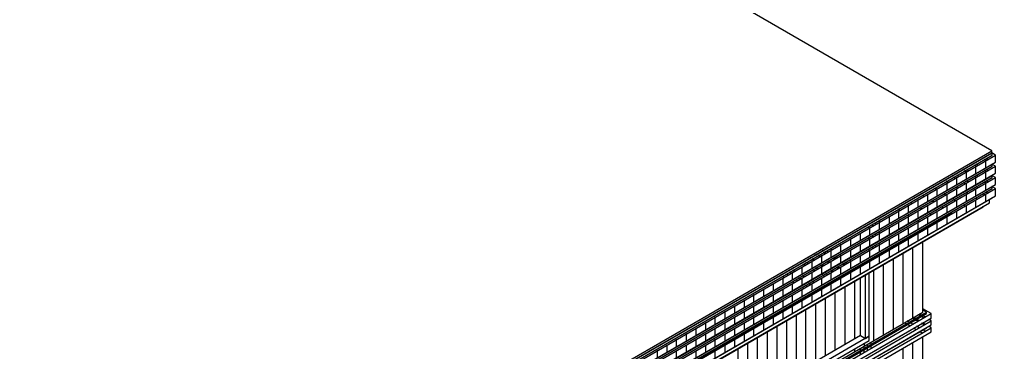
# Model space of a CAD drawing. Header units: inches. Extents: x 0.3 to 16.2, y 0.3 to 11.4.
# Drawn here: x 13.298 to 14.243, y 8.688 to 9.01 of the extents above; entities that cross this region are included whole.
import ezdxf

# ---------------------------------------------------------------- set-up
doc = ezdxf.new("R2010")
doc.units = ezdxf.units.IN
doc.header["$LTSCALE"] = 0.009843
doc.header["$MEASUREMENT"] = 0
doc.layers.add('GEOMETRY', color=7, linetype='Continuous')

msp = doc.modelspace()

# ---------------------------------------------------------------- linework, layer by layer
at = {"layer": 'GEOMETRY'}
for p, q in [((14.23937, 8.88346), (11.55512, 10.43307)), ((13.31772, 8.35118), (14.23937, 8.88346)), ((13.31772, 8.35118), (14.23937, 8.88346)), ((14.23937, 8.8815), (14.23937, 8.88346)), ((13.31772, 8.34921), (14.23937, 8.8815)), ((13.31772, 8.34882), (14.23976, 8.8815)), ((13.31772, 8.34882), (14.23976, 8.8815)), ((13.31772, 8.34685), (14.23976, 8.87913)), ((13.31772, 8.34488), (14.24291, 8.87913)), ((13.31772, 8.34488), (14.24291, 8.87913)), ((13.31772, 8.33819), (14.24291, 8.87244)), ((14.23031, 8.87598), (14.22992, 8.87598)), ((14.22992, 8.87598), (14.22992, 8.87598)), ((14.23189, 8.87677), (14.23189, 8.87717)), ((14.23346, 8.87402), (14.23189, 8.8748)), ((14.23346, 8.87402), (14.23189, 8.8748)), ((14.23346, 8.86693), (14.23346, 8.87402)), ((14.23543, 8.8748), (14.23386, 8.87598)), ((14.23976, 8.8815), (14.23937, 8.8815)), ((14.24291, 8.87913), (14.23937, 8.8815)), ((14.23976, 8.87913), (14.23976, 8.8815)), ((14.24291, 8.87244), (14.24291, 8.87913)), ((13.31772, 8.33819), (14.23976, 8.87047)), ((13.31772, 8.33819), (14.23976, 8.87047)), ((13.31772, 8.33819), (14.23976, 8.87047)), ((13.31772, 8.33622), (14.23976, 8.8685)), ((13.31772, 8.33425), (14.24291, 8.8685)), ((13.31772, 8.33425), (14.24291, 8.8685)), ((14.21142, 8.86496), (14.21102, 8.86496)), ((14.21142, 8.86496), (14.21142, 8.86496)), ((14.21299, 8.86614), (14.21299, 8.86614)), ((14.21496, 8.86299), (14.21299, 8.86417)), ((14.21457, 8.86299), (14.21299, 8.86378)), ((14.21654, 8.86417), (14.21496, 8.86496)), ((14.22087, 8.87047), (14.22047, 8.87047)), ((14.22047, 8.87047), (14.22047, 8.87047)), ((14.22244, 8.87165), (14.22244, 8.87165)), ((14.22402, 8.8685), (14.22244, 8.86929)), ((14.22402, 8.8685), (14.22244, 8.86929)), ((14.22402, 8.86181), (14.22402, 8.8685)), ((14.22598, 8.86969), (14.22441, 8.87047)), ((14.23346, 8.86299), (14.23189, 8.86417)), ((14.23346, 8.86299), (14.23189, 8.86378)), ((14.23543, 8.86417), (14.23386, 8.86496)), ((14.24291, 8.8685), (14.23937, 8.87047)), ((14.23976, 8.87047), (14.23976, 8.87047)), ((14.23976, 8.8685), (14.23976, 8.87047)), ((14.24291, 8.86181), (14.24291, 8.8685)), ((13.31772, 8.32756), (14.24291, 8.86181)), ((13.31772, 8.32717), (14.23976, 8.85945)), ((13.31772, 8.32717), (14.23976, 8.85945)), ((13.31772, 8.32717), (14.23976, 8.85945)), ((13.31772, 8.3252), (14.23976, 8.85748)), ((13.31772, 8.32323), (14.24291, 8.85748)), ((13.31772, 8.32323), (14.24291, 8.85748)), ((14.1937, 8.85472), (14.19331, 8.85472)), ((14.19685, 8.85276), (14.19528, 8.85394)), ((14.20079, 8.85866), (14.20039, 8.85906)), ((14.20394, 8.85669), (14.20236, 8.85787)), ((14.20354, 8.86063), (14.20354, 8.86063)), ((14.20709, 8.85866), (14.20551, 8.85945)), ((14.20551, 8.85079), (14.20551, 8.85787)), ((14.21496, 8.8563), (14.21496, 8.86299)), ((14.21654, 8.85315), (14.21496, 8.85433)), ((14.22402, 8.85748), (14.22244, 8.85866)), ((14.22402, 8.85748), (14.22244, 8.85866)), ((14.22402, 8.85079), (14.22402, 8.85748)), ((14.22598, 8.85866), (14.22441, 8.85945)), ((14.23346, 8.8563), (14.23346, 8.86299)), ((14.23543, 8.85315), (14.23386, 8.85433)), ((14.24291, 8.85748), (14.23937, 8.85945)), ((14.23976, 8.85945), (14.23976, 8.85984)), ((14.23976, 8.85748), (14.23976, 8.85945)), ((14.24291, 8.85079), (14.24291, 8.85748)), ((13.31772, 8.31654), (14.24291, 8.85079)), ((13.31772, 8.31654), (14.23976, 8.84882)), ((13.31772, 8.31654), (14.23976, 8.84882)), ((13.31772, 8.31654), (14.23976, 8.84882)), ((13.31772, 8.31457), (14.23976, 8.84685)), ((13.31772, 8.3126), (14.24291, 8.84685)), ((13.31772, 8.3126), (14.24291, 8.84685)), ((14.18189, 8.84803), (14.18189, 8.84803)), ((14.18543, 8.84606), (14.18346, 8.84685)), ((14.18661, 8.84016), (14.18661, 8.84685)), ((14.19606, 8.84567), (14.19606, 8.85236)), ((14.2063, 8.84724), (14.20472, 8.84843)), ((14.20551, 8.84016), (14.20551, 8.84685)), ((14.21339, 8.85157), (14.21181, 8.85236)), ((14.21496, 8.84528), (14.21496, 8.85236)), ((14.22283, 8.84606), (14.22126, 8.84685)), ((14.22402, 8.84016), (14.22402, 8.84685)), ((14.22598, 8.84764), (14.22441, 8.84882)), ((14.23346, 8.85236), (14.23189, 8.85315)), ((14.23346, 8.85197), (14.23189, 8.85315)), ((14.23346, 8.84528), (14.23346, 8.85236)), ((14.24291, 8.84685), (14.23937, 8.84882)), ((14.23976, 8.84882), (14.23976, 8.84882)), ((14.23976, 8.84685), (14.23976, 8.84882)), ((14.24291, 8.83976), (14.24291, 8.84685)), ((13.31772, 8.30551), (14.24291, 8.83976)), ((13.31772, 8.30551), (14.23976, 8.8378)), ((14.16811, 8.82913), (14.16811, 8.83622)), ((14.17008, 8.84134), (14.17008, 8.84134)), ((14.17362, 8.83937), (14.17205, 8.84016)), ((14.17756, 8.83465), (14.17756, 8.84134)), ((14.18661, 8.82913), (14.18661, 8.83622)), ((14.19449, 8.84055), (14.19291, 8.84173)), ((14.19606, 8.83465), (14.19606, 8.84134)), ((14.20394, 8.83504), (14.20236, 8.83622)), ((14.20551, 8.82913), (14.20551, 8.83583)), ((14.21575, 8.84213), (14.21417, 8.84291)), ((14.21496, 8.83465), (14.21496, 8.84134)), ((14.2252, 8.83661), (14.22362, 8.8374)), ((14.22402, 8.82913), (14.22402, 8.83583)), ((14.23228, 8.84055), (14.23071, 8.84173)), ((14.23346, 8.83465), (14.23346, 8.84134)), ((14.23543, 8.84252), (14.23386, 8.84331)), ((14.23701, 8.83307), (14.23701, 8.83622)), ((14.23976, 8.8378), (14.23976, 8.83819)), ((13.31772, 8.30236), (14.23701, 8.83307)), ((13.31772, 8.30157), (14.2311, 8.82913)), ((14.14646, 8.82756), (14.14646, 8.82756)), ((14.15, 8.82559), (14.14843, 8.82677)), ((14.14921, 8.8185), (14.14921, 8.8252)), ((14.15827, 8.83425), (14.15827, 8.83465)), ((14.15866, 8.82402), (14.15866, 8.83071)), ((14.16181, 8.83228), (14.16024, 8.83346)), ((14.16811, 8.8185), (14.16811, 8.8252)), ((14.17126, 8.82717), (14.16969, 8.82795)), ((14.17756, 8.82402), (14.17756, 8.83071)), ((14.18307, 8.83386), (14.1811, 8.83465)), ((14.18661, 8.8185), (14.18661, 8.8252)), ((14.19213, 8.82835), (14.19055, 8.82913)), ((14.19606, 8.82362), (14.19606, 8.83071)), ((14.20551, 8.8185), (14.20551, 8.8252)), ((14.21339, 8.82992), (14.21181, 8.83071)), ((14.21496, 8.82362), (14.21496, 8.83071)), ((14.2311, 8.82913), (14.2311, 8.82992)), ((13.31772, 8.31378), (14.20039, 8.82362)), ((13.31772, 8.31378), (14.20039, 8.82362)), ((13.31772, 8.31654), (14.18661, 8.81811)), ((13.31772, 8.31654), (14.18661, 8.81811)), ((14.12717, 8.81654), (14.12717, 8.81654)), ((14.13071, 8.8185), (14.13071, 8.8185)), ((14.13071, 8.81457), (14.13071, 8.81654)), ((14.14016, 8.81299), (14.14016, 8.82008)), ((14.15945, 8.82008), (14.15787, 8.82126)), ((14.15866, 8.81299), (14.15866, 8.81969)), ((14.17756, 8.81299), (14.17756, 8.81969)), ((14.18071, 8.82165), (14.17874, 8.82244)), ((14.18661, 8.81811), (14.18661, 8.81811)), ((14.18661, 8.81535), (14.18661, 8.81614)), ((14.19606, 8.81299), (14.19606, 8.81969)), ((14.20039, 8.82362), (14.2, 8.82402)), ((14.20039, 8.82244), (14.20039, 8.82362)), ((14.12047, 8.8126), (14.12047, 8.8126)), ((14.12047, 8.80866), (14.12047, 8.81063)), ((14.12126, 8.80236), (14.12126, 8.80906)), ((14.12402, 8.81457), (14.12402, 8.81496)), ((14.12402, 8.81457), (14.12402, 8.81496)), ((14.12402, 8.81063), (14.12402, 8.8126)), ((14.12402, 8.81063), (14.12402, 8.8126)), ((14.12717, 8.8126), (14.12717, 8.81417)), ((14.13071, 8.80787), (14.13071, 8.81457)), ((14.14016, 8.80236), (14.14016, 8.80906)), ((14.14921, 8.80748), (14.14921, 8.81457)), ((14.15866, 8.80236), (14.15866, 8.80906)), ((14.1689, 8.81496), (14.16732, 8.81575)), ((14.16811, 8.80748), (14.16811, 8.81457)), ((14.17756, 8.80197), (14.17756, 8.80906)), ((14.18661, 8.80748), (14.18661, 8.81417)), ((14.10276, 8.79173), (14.10276, 8.79843)), ((14.1122, 8.79685), (14.1122, 8.80354)), ((14.12047, 8.79764), (14.12047, 8.79961)), ((14.12126, 8.79134), (14.12126, 8.79843)), ((14.12402, 8.8), (14.12402, 8.80157)), ((14.12402, 8.8), (14.12402, 8.80157)), ((14.12717, 8.80157), (14.12717, 8.80354)), ((14.13071, 8.80354), (14.13071, 8.80551)), ((14.13071, 8.79685), (14.13071, 8.80354)), ((14.14016, 8.79134), (14.14016, 8.79803)), ((14.14921, 8.79685), (14.14921, 8.80354)), ((14.15866, 8.79134), (14.15866, 8.79803)), ((14.16811, 8.79685), (14.16811, 8.80354)), ((14.07717, 8.7878), (14.07717, 8.7874)), ((14.07717, 8.7878), (14.07717, 8.7874)), ((14.08071, 8.78976), (14.08071, 8.78976)), ((14.08071, 8.78976), (14.08071, 8.78976)), ((14.08268, 8.78858), (14.08425, 8.7878)), ((14.08268, 8.78858), (14.08425, 8.7878)), ((14.09331, 8.78622), (14.09331, 8.79291)), ((14.1122, 8.78622), (14.1122, 8.79291)), ((14.12047, 8.78701), (14.12047, 8.78898)), ((14.12402, 8.78898), (14.12402, 8.79094)), ((14.12402, 8.78898), (14.12402, 8.79094)), ((14.12717, 8.79055), (14.12717, 8.79252)), ((14.13071, 8.79291), (14.13071, 8.79449)), ((14.13071, 8.78583), (14.13071, 8.79291)), ((14.14921, 8.78583), (14.14921, 8.79291)), ((14.16299, 8.72165), (14.16299, 8.78976)), ((14.17244, 8.72717), (14.17244, 8.79528)), ((14.0626, 8.77913), (14.0622, 8.77913)), ((14.06378, 8.77992), (14.06339, 8.77992)), ((14.06378, 8.77992), (14.06339, 8.77992)), ((14.06693, 8.77795), (14.06535, 8.77874)), ((14.06693, 8.77795), (14.06535, 8.77874)), ((14.0685, 8.78268), (14.06811, 8.78268)), ((14.06969, 8.78307), (14.06929, 8.78307)), ((14.06969, 8.78307), (14.06929, 8.78307)), ((14.07165, 8.78071), (14.07008, 8.7815)), ((14.07283, 8.7811), (14.07126, 8.78228)), ((14.07283, 8.7811), (14.07126, 8.78228)), ((14.07441, 8.78583), (14.07402, 8.78583)), ((14.0748, 8.7752), (14.0748, 8.78228)), ((14.07559, 8.78661), (14.0752, 8.78661)), ((14.07756, 8.78386), (14.07598, 8.78504)), ((14.07874, 8.78465), (14.07717, 8.78543)), ((14.07913, 8.78661), (14.08071, 8.78543)), ((14.07913, 8.78661), (14.08071, 8.78543)), ((14.08386, 8.78071), (14.08386, 8.7874)), ((14.08701, 8.77835), (14.08543, 8.77953)), ((14.08819, 8.77913), (14.08661, 8.77992)), ((14.08819, 8.7811), (14.09016, 8.78031)), ((14.08819, 8.7811), (14.09016, 8.78031)), ((14.09173, 8.78307), (14.0937, 8.78228)), ((14.09173, 8.78307), (14.0937, 8.78228)), ((14.09331, 8.7752), (14.09331, 8.78189)), ((14.10276, 8.78071), (14.10276, 8.7874)), ((14.1122, 8.7752), (14.1122, 8.78189)), ((14.12126, 8.78071), (14.12126, 8.7874)), ((14.13071, 8.7752), (14.13071, 8.78189)), ((14.14016, 8.78071), (14.14016, 8.7874)), ((14.14409, 8.71102), (14.14409, 8.77874)), ((14.15354, 8.71654), (14.15354, 8.78425)), ((14.04488, 8.7689), (14.04488, 8.7689)), ((14.05472, 8.7748), (14.05472, 8.7748)), ((14.05591, 8.76457), (14.05591, 8.77126)), ((14.05827, 8.77283), (14.05669, 8.77362)), ((14.05787, 8.77638), (14.05787, 8.77638)), ((14.06142, 8.77441), (14.05945, 8.7752)), ((14.06575, 8.77717), (14.06417, 8.77795)), ((14.06535, 8.77008), (14.06535, 8.77677)), ((14.07047, 8.7689), (14.0689, 8.77008)), ((14.0752, 8.77165), (14.07362, 8.77283)), ((14.07638, 8.77244), (14.0748, 8.77323)), ((14.07638, 8.77244), (14.0748, 8.77323)), ((14.0748, 8.76457), (14.0748, 8.77126)), ((14.0811, 8.7752), (14.07953, 8.77598)), ((14.08228, 8.77559), (14.08071, 8.77677)), ((14.08228, 8.77559), (14.08071, 8.77677)), ((14.08386, 8.77008), (14.08386, 8.77677)), ((14.09055, 8.76969), (14.08898, 8.77047)), ((14.09173, 8.77047), (14.09016, 8.77126)), ((14.09173, 8.77047), (14.09016, 8.77126)), ((14.09331, 8.76457), (14.09331, 8.77126)), ((14.09646, 8.77323), (14.09488, 8.77402)), ((14.09764, 8.77362), (14.09606, 8.7748)), ((14.09764, 8.77559), (14.09961, 8.7748)), ((14.09764, 8.77559), (14.09961, 8.7748)), ((14.10118, 8.77756), (14.10315, 8.77677)), ((14.10118, 8.77756), (14.10315, 8.77677)), ((14.10276, 8.76969), (14.10276, 8.77677)), ((14.1122, 8.76417), (14.1122, 8.77126)), ((14.12126, 8.76969), (14.12126, 8.77638)), ((14.13465, 8.70551), (14.13465, 8.77323)), ((13.37874, 8.33701), (14.12047, 8.76535)), ((14.03465, 8.76339), (14.03504, 8.76299)), ((14.03661, 8.7622), (14.03819, 8.76102)), ((14.0374, 8.75394), (14.0374, 8.76063)), ((14.03819, 8.76535), (14.03858, 8.76535)), ((14.03819, 8.76535), (14.03858, 8.76535)), ((14.03819, 8.76535), (14.03858, 8.76535)), ((14.03819, 8.76535), (14.03858, 8.76535)), ((14.04016, 8.76417), (14.04173, 8.76339)), ((14.04016, 8.76417), (14.04173, 8.76339)), ((14.04016, 8.76417), (14.04173, 8.76339)), ((14.04016, 8.76417), (14.04173, 8.76339)), ((14.04134, 8.76693), (14.04134, 8.76693)), ((14.04488, 8.76496), (14.04331, 8.76575)), ((14.04843, 8.76693), (14.04646, 8.76772)), ((14.04646, 8.75906), (14.04646, 8.76614)), ((14.05433, 8.75945), (14.05236, 8.76024)), ((14.05787, 8.76142), (14.05591, 8.7626)), ((14.05591, 8.75354), (14.05591, 8.76063)), ((14.06535, 8.75906), (14.06535, 8.76575)), ((14.06772, 8.76732), (14.06614, 8.76811)), ((14.0748, 8.75354), (14.0748, 8.76024)), ((14.07717, 8.76181), (14.07559, 8.76299)), ((14.07992, 8.76339), (14.07835, 8.76457)), ((14.08465, 8.76614), (14.08307, 8.76732)), ((14.08386, 8.75906), (14.08386, 8.76575)), ((14.08583, 8.76693), (14.08425, 8.76772)), ((14.08583, 8.76693), (14.08425, 8.76772)), ((14.09331, 8.75354), (14.09331, 8.76024)), ((14.10276, 8.75906), (14.10276, 8.76575)), ((14.1122, 8.70472), (14.1122, 8.76063)), ((14.11693, 8.76339), (14.12047, 8.76535)), ((14.11693, 8.76339), (14.12047, 8.76535)), ((14.11693, 8.70197), (14.11693, 8.76339)), ((14.12047, 8.70433), (14.12047, 8.76535)), ((14.1252, 8.7), (14.1252, 8.76811)), ((14.02795, 8.74843), (14.02795, 8.75512)), ((14.04606, 8.75669), (14.04764, 8.75591)), ((14.04646, 8.74843), (14.04646, 8.75512)), ((14.04961, 8.75866), (14.05118, 8.75787)), ((14.04961, 8.75866), (14.05118, 8.75787)), ((14.04961, 8.75866), (14.05118, 8.75787)), ((14.04961, 8.75866), (14.05118, 8.75787)), ((14.05551, 8.75118), (14.05709, 8.75039)), ((14.05906, 8.75315), (14.06063, 8.75236)), ((14.05906, 8.75315), (14.06063, 8.75236)), ((14.05906, 8.75315), (14.06063, 8.75236)), ((14.05906, 8.75315), (14.06063, 8.75236)), ((14.06339, 8.75394), (14.06181, 8.75512)), ((14.06693, 8.75591), (14.06535, 8.75709)), ((14.06535, 8.74843), (14.06535, 8.75512)), ((14.08386, 8.74803), (14.08386, 8.75512)), ((14.09724, 8.69606), (14.09724, 8.75157)), ((14.10669, 8.70157), (14.10669, 8.75709)), ((14.00906, 8.7374), (14.00906, 8.74449)), ((14.0185, 8.74291), (14.0185, 8.74961)), ((14.02795, 8.7374), (14.02795, 8.74449)), ((14.0374, 8.74291), (14.0374, 8.74961)), ((14.04646, 8.7374), (14.04646, 8.74409)), ((14.05591, 8.74291), (14.05591, 8.74961)), ((14.06535, 8.7374), (14.06535, 8.74409)), ((14.0748, 8.74291), (14.0748, 8.74961)), ((14.07835, 8.68504), (14.07835, 8.74094)), ((14.0878, 8.69055), (14.0878, 8.74646)), ((13.99055, 8.72677), (13.99055, 8.73346)), ((14, 8.73228), (14, 8.73898)), ((14.00906, 8.72677), (14.00906, 8.73346)), ((14.0185, 8.73228), (14.0185, 8.73898)), ((14.02795, 8.72677), (14.02795, 8.73346)), ((14.0374, 8.73189), (14.0374, 8.73898)), ((14.04646, 8.72677), (14.04646, 8.73346)), ((14.05591, 8.73189), (14.05591, 8.73898)), ((14.0689, 8.67992), (14.0689, 8.73543)), ((13.31772, 8.23386), (14.17244, 8.72717)), ((13.31772, 8.23189), (14.17598, 8.72717)), ((13.31772, 8.23189), (14.17598, 8.72717)), ((13.31772, 8.23031), (14.17598, 8.72598)), ((13.31772, 8.22756), (14.18071, 8.72598)), ((13.31772, 8.22756), (14.18071, 8.72598)), ((13.31772, 8.22362), (14.18071, 8.72165)), ((13.97165, 8.71614), (13.97165, 8.72283)), ((13.9811, 8.72126), (13.9811, 8.72835)), ((13.99055, 8.71575), (13.99055, 8.72283)), ((14, 8.72126), (14, 8.72795)), ((14.00906, 8.71575), (14.00906, 8.72283)), ((14.0185, 8.72126), (14.0185, 8.72795)), ((14.02795, 8.71575), (14.02795, 8.72244)), ((14.0374, 8.72126), (14.0374, 8.72795)), ((14.05039, 8.6689), (14.05039, 8.7248)), ((14.05945, 8.67441), (14.05945, 8.72992)), ((14.16417, 8.72047), (14.1622, 8.72165)), ((14.16535, 8.72126), (14.16339, 8.72205)), ((14.16535, 8.72126), (14.16339, 8.72205)), ((14.17008, 8.72402), (14.16811, 8.7248)), ((14.17126, 8.72441), (14.16929, 8.72559)), ((14.17126, 8.72441), (14.16929, 8.72559)), ((14.17362, 8.72165), (14.17126, 8.72323)), ((14.18071, 8.72598), (14.17244, 8.73071)), ((14.17598, 8.72717), (14.17244, 8.72913)), ((14.1748, 8.72244), (14.17244, 8.72402)), ((14.1748, 8.72244), (14.17244, 8.72402)), ((14.17598, 8.72598), (14.17598, 8.72717)), ((14.18071, 8.72165), (14.18071, 8.72598)), ((13.31772, 8.22362), (14.17598, 8.7189)), ((13.31772, 8.22087), (14.18071, 8.7189)), ((13.31772, 8.22087), (14.18071, 8.7189)), ((13.31772, 8.21693), (14.18071, 8.71496)), ((13.31772, 8.21693), (14.17598, 8.7122)), ((13.31772, 8.21417), (14.18071, 8.7122)), ((13.31772, 8.21417), (14.18071, 8.7122)), ((13.9626, 8.71063), (13.9626, 8.71732)), ((13.9811, 8.71063), (13.9811, 8.71732)), ((14, 8.71063), (14, 8.71732)), ((14.0185, 8.71024), (14.0185, 8.71732)), ((14.0315, 8.65827), (14.0315, 8.71378)), ((14.04094, 8.66339), (14.04094, 8.71929)), ((14.1563, 8.71614), (14.15472, 8.71693)), ((14.15945, 8.71772), (14.15748, 8.7189)), ((14.15984, 8.71417), (14.15748, 8.71535)), ((14.16299, 8.71575), (14.16063, 8.71693)), ((14.16772, 8.7185), (14.16535, 8.71969)), ((14.1689, 8.7189), (14.16654, 8.72047)), ((14.1689, 8.7189), (14.16654, 8.72047)), ((14.1689, 8.7122), (14.16654, 8.71378)), ((14.17362, 8.71496), (14.17126, 8.71654)), ((14.1748, 8.71575), (14.17244, 8.71693)), ((14.1748, 8.71575), (14.17244, 8.71693)), ((14.18071, 8.7189), (14.17835, 8.72047)), ((14.18071, 8.7122), (14.17835, 8.71378)), ((14.18071, 8.71496), (14.18071, 8.7189)), ((14.18071, 8.70827), (14.18071, 8.7122)), ((13.31772, 8.20984), (14.18071, 8.70827)), ((13.37874, 8.27598), (14.12047, 8.70433)), ((13.37874, 8.27598), (14.12047, 8.70433)), ((14.1122, 8.70472), (13.38228, 8.28346)), ((13.9437, 8.7), (13.9437, 8.70669)), ((13.95315, 8.70512), (13.95315, 8.71181)), ((13.9626, 8.69961), (13.9626, 8.70669)), ((13.97165, 8.70512), (13.97165, 8.71181)), ((13.9811, 8.69961), (13.9811, 8.7063)), ((13.99055, 8.70512), (13.99055, 8.71181)), ((14, 8.69961), (14, 8.7063)), ((14.00906, 8.70512), (14.00906, 8.71181)), ((14.0126, 8.64724), (14.0126, 8.70276)), ((14.02205, 8.65276), (14.02205, 8.70827)), ((14.1122, 8.70472), (14.11693, 8.70197)), ((14.11693, 8.70197), (14.12047, 8.70433)), ((14.12047, 8.7), (14.12047, 8.70433)), ((14.16575, 8.71063), (14.16339, 8.71181)), ((14.17244, 8.70669), (14.16929, 8.70866)), ((14.1748, 8.70906), (14.17244, 8.71024)), ((14.17244, 7.97362), (14.17244, 8.70354)), ((13.37874, 8.27165), (14.12047, 8.7)), ((13.9252, 8.68898), (13.9252, 8.69567)), ((13.93425, 8.69449), (13.93425, 8.70118)), ((13.9437, 8.68898), (13.9437, 8.69567)), ((13.95315, 8.69449), (13.95315, 8.70118)), ((13.9626, 8.68898), (13.9626, 8.69567)), ((13.97165, 8.69409), (13.97165, 8.70118)), ((13.9811, 8.68898), (13.9811, 8.69567)), ((13.99055, 8.69409), (13.99055, 8.70118)), ((14.00315, 8.64173), (14.00315, 8.69764)), ((14.11575, 8.69252), (14.11575, 8.69449)), ((14.11575, 8.69252), (14.11575, 8.69449)), ((14.11614, 8.69488), (14.11614, 8.69724)), ((14.1189, 8.69449), (14.1189, 8.69646)), ((14.12244, 8.69646), (14.12244, 8.69843)), ((14.12244, 8.69213), (14.12244, 8.69488)), ((14.16299, 7.9685), (14.16299, 8.69803)), ((13.91575, 8.68346), (13.91575, 8.69055)), ((13.93425, 8.68346), (13.93425, 8.69016)), ((13.95315, 8.68346), (13.95315, 8.69016)), ((13.97165, 8.68346), (13.97165, 8.69016)), ((13.9937, 8.63622), (13.9937, 8.69213)), ((14.10669, 8.68937), (14.10669, 8.69213)), ((14.1122, 8.69055), (14.1122, 8.69252)), ((14.1122, 8.68661), (14.1122, 8.68937)), ((14.11575, 8.68858), (14.11575, 8.69134)), ((14.11575, 8.68858), (14.11575, 8.69134)), ((14.1189, 8.69016), (14.1189, 8.69291)), ((14.15354, 7.96299), (14.15354, 8.69252))]:
    msp.add_line(p, q, dxfattribs=at)

doc.saveas('drawing.dxf')
